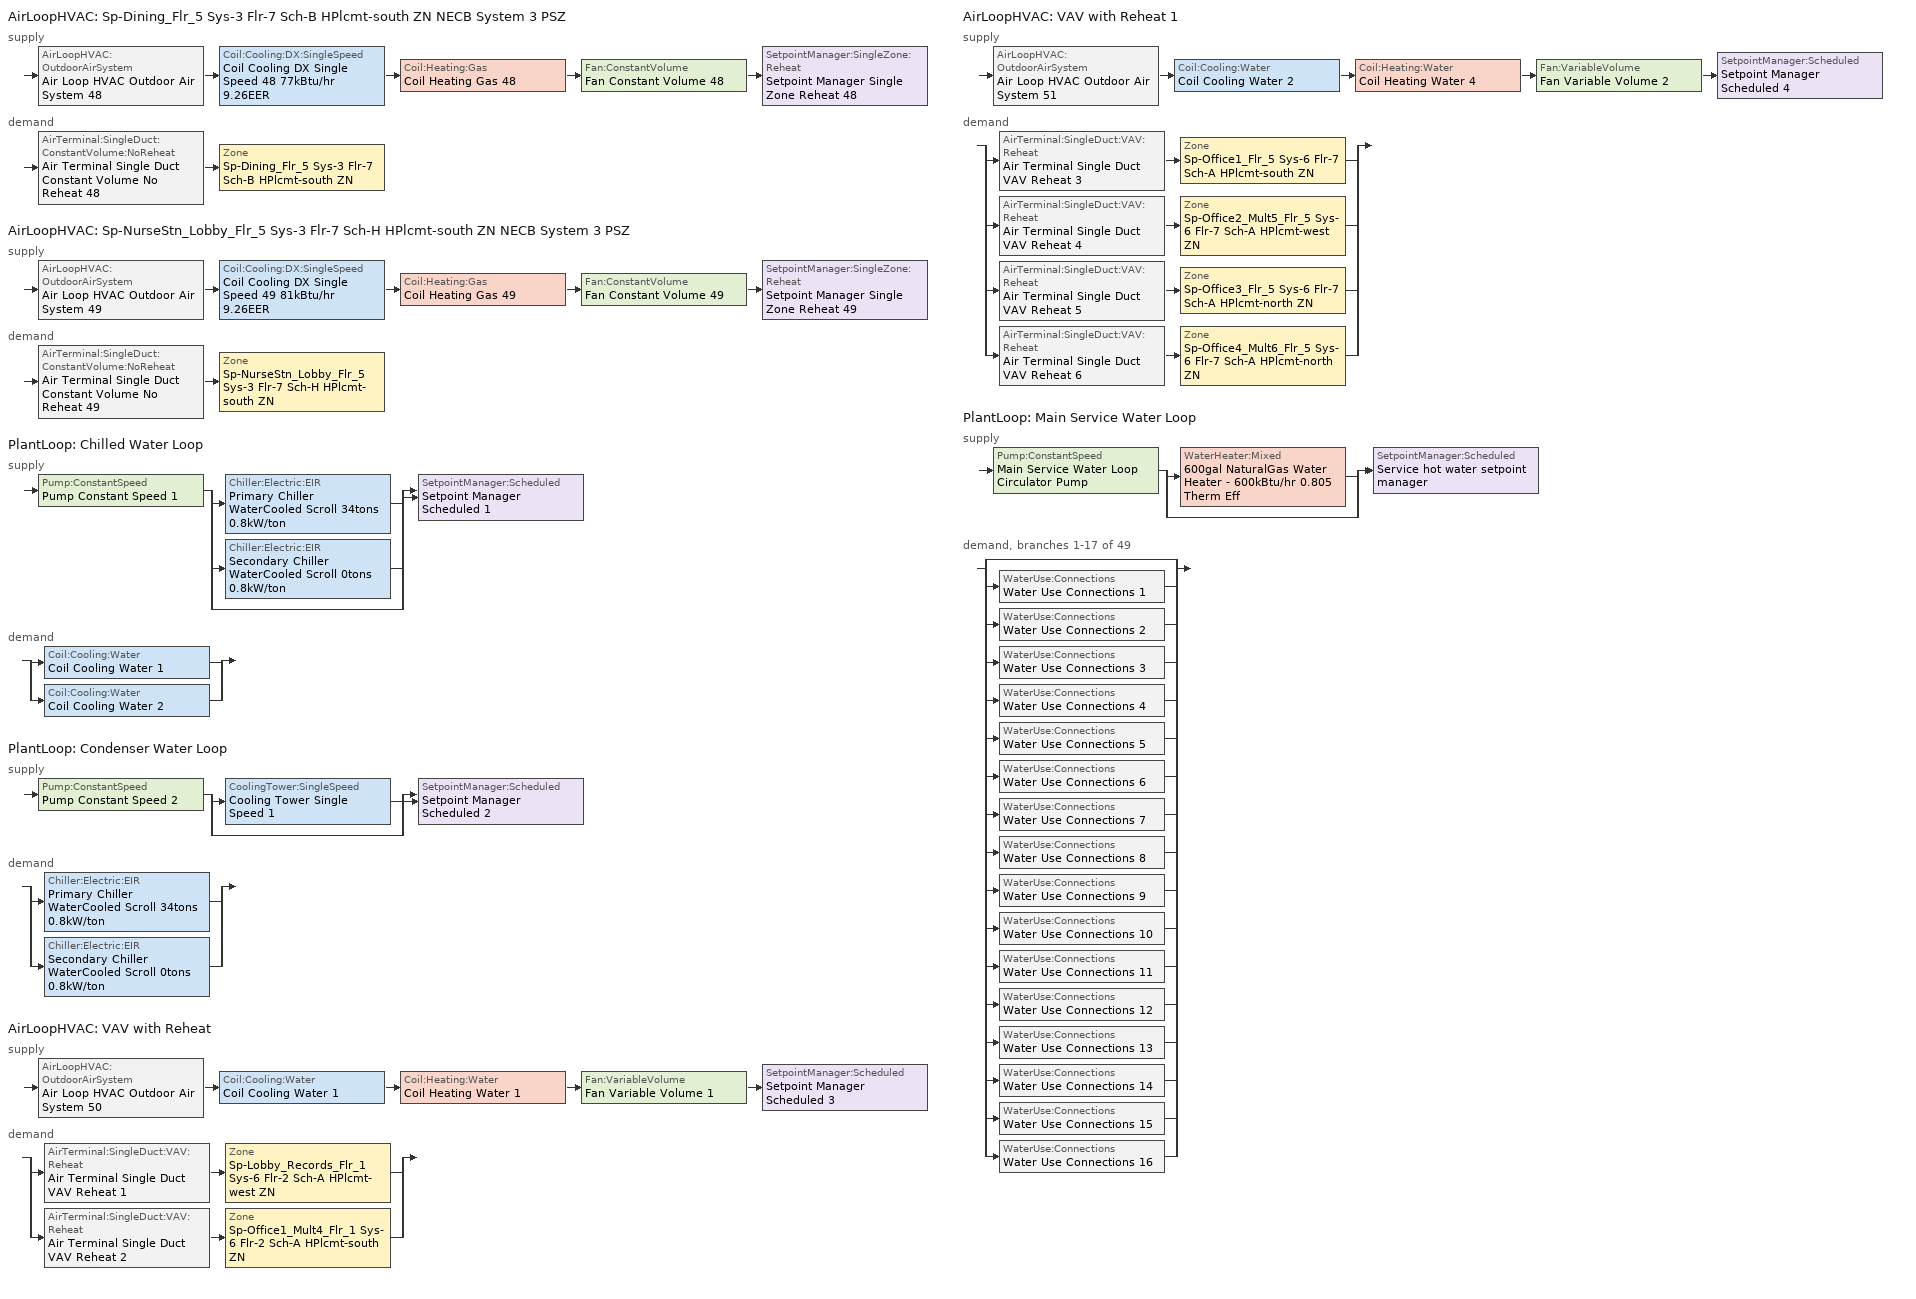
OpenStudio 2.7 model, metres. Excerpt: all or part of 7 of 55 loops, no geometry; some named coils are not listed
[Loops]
AirLoopHVAC 'Sp-Dining_Flr_5 Sys-3 Flr-7 Sch-B HPlcmt-south ZN NECB System 3 PSZ'
 supply: AirLoopHVAC:OutdoorAirSystem 'Air Loop HVAC Outdoor Air System 48' > Coil:Cooling:DX:SingleSpeed 'Coil Cooling DX Single Speed 48 77kBtu/hr 9.26EER' > Coil:Heating:Gas 'Coil Heating Gas 48' > Fan:ConstantVolume 'Fan Constant Volume 48' > SetpointManager:SingleZone:Reheat 'Setpoint Manager Single Zone Reheat 48'
 demand: AirTerminal:SingleDuct:ConstantVolume:NoReheat 'Air Terminal Single Duct Constant Volume No Reheat 48' > Zone 'Sp-Dining_Flr_5 Sys-3 Flr-7 Sch-B HPlcmt-south ZN'
AirLoopHVAC 'Sp-NurseStn_Lobby_Flr_5 Sys-3 Flr-7 Sch-H HPlcmt-south ZN NECB System 3 PSZ'
 supply: AirLoopHVAC:OutdoorAirSystem 'Air Loop HVAC Outdoor Air System 49' > Coil:Cooling:DX:SingleSpeed 'Coil Cooling DX Single Speed 49 81kBtu/hr 9.26EER' > Coil:Heating:Gas 'Coil Heating Gas 49' > Fan:ConstantVolume 'Fan Constant Volume 49' > SetpointManager:SingleZone:Reheat 'Setpoint Manager Single Zone Reheat 49'
 demand: AirTerminal:SingleDuct:ConstantVolume:NoReheat 'Air Terminal Single Duct Constant Volume No Reheat 49' > Zone 'Sp-NurseStn_Lobby_Flr_5 Sys-3 Flr-7 Sch-H HPlcmt-south ZN'
PlantLoop 'Chilled Water Loop'
 supply: Pump:ConstantSpeed 'Pump Constant Speed 1' > split
  | Chiller:Electric:EIR 'Primary Chiller WaterCooled Scroll 34tons 0.8kW/ton'
  | Chiller:Electric:EIR 'Secondary Chiller WaterCooled Scroll 0tons 0.8kW/ton'
  | bypass
  join > SetpointManager:Scheduled 'Setpoint Manager Scheduled 1'
 demand: split
  | Coil:Cooling:Water 'Coil Cooling Water 1'
  | Coil:Cooling:Water 'Coil Cooling Water 2'
PlantLoop 'Condenser Water Loop'
 supply: Pump:ConstantSpeed 'Pump Constant Speed 2' > split
  | CoolingTower:SingleSpeed 'Cooling Tower Single Speed 1'
  | bypass
  join > SetpointManager:Scheduled 'Setpoint Manager Scheduled 2'
 demand: split
  | Chiller:Electric:EIR 'Primary Chiller WaterCooled Scroll 34tons 0.8kW/ton'
  | Chiller:Electric:EIR 'Secondary Chiller WaterCooled Scroll 0tons 0.8kW/ton'
AirLoopHVAC 'VAV with Reheat'
 supply: AirLoopHVAC:OutdoorAirSystem 'Air Loop HVAC Outdoor Air System 50' > Coil:Cooling:Water 'Coil Cooling Water 1' > Coil:Heating:Water 'Coil Heating Water 1' > Fan:VariableVolume 'Fan Variable Volume 1' > SetpointManager:Scheduled 'Setpoint Manager Scheduled 3'
 demand: split
  | AirTerminal:SingleDuct:VAV:Reheat 'Air Terminal Single Duct VAV Reheat 1' > Zone 'Sp-Lobby_Records_Flr_1 Sys-6 Flr-2 Sch-A HPlcmt-west ZN'
  | AirTerminal:SingleDuct:VAV:Reheat 'Air Terminal Single Duct VAV Reheat 2' > Zone 'Sp-Office1_Mult4_Flr_1 Sys-6 Flr-2 Sch-A HPlcmt-south ZN'
AirLoopHVAC 'VAV with Reheat 1'
 supply: AirLoopHVAC:OutdoorAirSystem 'Air Loop HVAC Outdoor Air System 51' > Coil:Cooling:Water 'Coil Cooling Water 2' > Coil:Heating:Water 'Coil Heating Water 4' > Fan:VariableVolume 'Fan Variable Volume 2' > SetpointManager:Scheduled 'Setpoint Manager Scheduled 4'
 demand: split
  | AirTerminal:SingleDuct:VAV:Reheat 'Air Terminal Single Duct VAV Reheat 3' > Zone 'Sp-Office1_Flr_5 Sys-6 Flr-7 Sch-A HPlcmt-south ZN'
  | AirTerminal:SingleDuct:VAV:Reheat 'Air Terminal Single Duct VAV Reheat 4' > Zone 'Sp-Office2_Mult5_Flr_5 Sys-6 Flr-7 Sch-A HPlcmt-west ZN'
  | AirTerminal:SingleDuct:VAV:Reheat 'Air Terminal Single Duct VAV Reheat 5' > Zone 'Sp-Office3_Flr_5 Sys-6 Flr-7 Sch-A HPlcmt-north ZN'
  | AirTerminal:SingleDuct:VAV:Reheat 'Air Terminal Single Duct VAV Reheat 6' > Zone 'Sp-Office4_Mult6_Flr_5 Sys-6 Flr-7 Sch-A HPlcmt-north ZN'
PlantLoop 'Main Service Water Loop'
 supply: Pump:ConstantSpeed 'Main Service Water Loop Circulator Pump' > split
  | WaterHeater:Mixed '600gal NaturalGas Water Heater - 600kBtu/hr 0.805 Therm Eff'
  | bypass
  join > SetpointManager:Scheduled 'Service hot water setpoint manager'
 demand, branches 1-17 of 49: split
  | bypass
  | WaterUse:Connections 'Water Use Connections 1'
  | WaterUse:Connections 'Water Use Connections 2'
  | WaterUse:Connections 'Water Use Connections 3'
  | WaterUse:Connections 'Water Use Connections 4'
  | WaterUse:Connections 'Water Use Connections 5'
  | WaterUse:Connections 'Water Use Connections 6'
  | WaterUse:Connections 'Water Use Connections 7'
  | WaterUse:Connections 'Water Use Connections 8'
  | WaterUse:Connections 'Water Use Connections 9'
  | WaterUse:Connections 'Water Use Connections 10'
  | WaterUse:Connections 'Water Use Connections 11'
  | WaterUse:Connections 'Water Use Connections 12'
  | WaterUse:Connections 'Water Use Connections 13'
  | WaterUse:Connections 'Water Use Connections 14'
  | WaterUse:Connections 'Water Use Connections 15'
  | WaterUse:Connections 'Water Use Connections 16'
[Sizing:Zone] Zone Cooling Design Supply Air Temperature Input Method=SupplyAirTemperature; Zone Cooling Design Supply Air Temperature {C}=13; Zone Cooling Design Supply Air Temperature Difference {deltaC}=11.11; Zone Heating Design Supply Air Temperature Input Method=SupplyAirTemperature; Zone Heating Design Supply Air Temperature {C}=43; Zone Heating Design Supply Air Temperature Difference {deltaC}=11.11; Zone Cooling Design Supply Air Humidity Ratio {kg-H2O/kg-air}=0.0085; Zone Heating Design Supply Air Humidity Ratio {kg-H2O/kg-air}=0.008; Zone Heating Sizing Factor=1.3; Zone Cooling Sizing Factor=1.1; Cooling Design Air Flow Method=DesignDay; Heating Design Air Flow Method=DesignDay; Account for Dedicated Outdoor Air System=No; Dedicated Outdoor Air System Control Strategy=NeutralSupplyAir; Dedicated Outdoor Air Low Setpoint Temperature for Design {C}=autosize; Dedicated Outdoor Air High Setpoint Temperature for Design {C}=autosize
Sp-Dining_Flr_5 Sys-3 Flr-7 Sch-B HPlcmt-south ZN; Sp-NurseStn_Lobby_Flr_5 Sys-3 Flr-7 Sch-H HPlcmt-south ZN; Sp-Lobby_Records_Flr_1 Sys-6 Flr-2 Sch-A HPlcmt-west ZN; Sp-Office1_Mult4_Flr_1 Sys-6 Flr-2 Sch-A HPlcmt-south ZN; Sp-Office3_Flr_5 Sys-6 Flr-7 Sch-A HPlcmt-north ZN; Sp-Office4_Mult6_Flr_5 Sys-6 Flr-7 Sch-A HPlcmt-north ZN; Sp-Office2_Mult5_Flr_5 Sys-6 Flr-7 Sch-A HPlcmt-west ZN; Sp-Office1_Flr_5 Sys-6 Flr-7 Sch-A HPlcmt-south ZN
[Zone equipment]
Sp-Dining_Flr_5 Sys-3 Flr-7 Sch-B HPlcmt-south ZN: Air Terminal Single Duct Constant Volume No Reheat 48, Zone HVAC Baseboard Convective Water 48
Sp-NurseStn_Lobby_Flr_5 Sys-3 Flr-7 Sch-H HPlcmt-south ZN: Air Terminal Single Duct Constant Volume No Reheat 49, Zone HVAC Baseboard Convective Water 49
Sp-Lobby_Records_Flr_1 Sys-6 Flr-2 Sch-A HPlcmt-west ZN: Air Terminal Single Duct VAV Reheat 1, Zone HVAC Baseboard Convective Water 50
Sp-Office1_Mult4_Flr_1 Sys-6 Flr-2 Sch-A HPlcmt-south ZN: Air Terminal Single Duct VAV Reheat 2, Zone HVAC Baseboard Convective Water 51
Sp-Office3_Flr_5 Sys-6 Flr-7 Sch-A HPlcmt-north ZN: Air Terminal Single Duct VAV Reheat 5, Zone HVAC Baseboard Convective Water 54
Sp-Office4_Mult6_Flr_5 Sys-6 Flr-7 Sch-A HPlcmt-north ZN: Air Terminal Single Duct VAV Reheat 6, Zone HVAC Baseboard Convective Water 55
Sp-Office2_Mult5_Flr_5 Sys-6 Flr-7 Sch-A HPlcmt-west ZN: Air Terminal Single Duct VAV Reheat 4, Zone HVAC Baseboard Convective Water 53
Sp-Office1_Flr_5 Sys-6 Flr-7 Sch-A HPlcmt-south ZN: Air Terminal Single Duct VAV Reheat 3, Zone HVAC Baseboard Convective Water 52
[PlantLoop] Glycol Concentration=0; Plant Loop Volume {m3}=Autocalculate; Load Distribution Scheme=Optimal
Name | Maximum Loop Temperature {C} | Minimum Loop Temperature {C}
Chilled Water Loop; Condenser Water Loop
Main Service Water Loop | 60 | 10
[Sizing:Plant] Sizing Option=NonCoincident; Zone Timesteps in Averaging Window=1; Coincident Sizing Factor Mode=None
Name | Loop Type | Design Loop Exit Temperature {C} | Loop Design Temperature Difference {deltaC}
Chilled Water Loop | Cooling | 7 | 6
Condenser Water Loop | Condenser | 29 | 6
Main Service Water Loop | Heating | 60 | 5
[AirLoopHVAC] Design Supply Air Flow Rate {m3/s}=AutoSize
Name | Availability Schedule
Sp-Dining_Flr_5 Sys-3 Flr-7 Sch-B HPlcmt-south ZN NECB System 3 PSZ | Sp-Dining_Flr_5 Sys-3 Flr-7 Sch-B HPlcmt-south ZN NECB System 3 PSZ Occ Sch
Sp-NurseStn_Lobby_Flr_5 Sys-3 Flr-7 Sch-H HPlcmt-south ZN NECB System 3 PSZ | Sp-NurseStn_Lobby_Flr_5 Sys-3 Flr-7 Sch-H HPlcmt-south ZN NECB System 3 PSZ Occ Sch
VAV with Reheat | VAV with Reheat Occ Sch
VAV with Reheat 1 | VAV with Reheat 1 Occ Sch
[Sizing:System] Type of Load to Size On=Sensible; Design Outdoor Air Flow Rate {m3/s}=Autosize; Preheat Design Temperature {C}=7; Preheat Design Humidity Ratio {kg-H2O/kg-Air}=0.008; Precool Design Temperature {C}=13; Precool Design Humidity Ratio {kg-H2O/kg-Air}=0.008; Central Cooling Design Supply Air Temperature {C}=13; Sizing Option=NonCoincident; 100% Outdoor Air in Cooling=No; 100% Outdoor Air in Heating=No; Central Cooling Design Supply Air Humidity Ratio {kg-H2O/kg-Air}=0.0085; Central Heating Design Supply Air Humidity Ratio {kg-H2O/kg-Air}=0.008; Cooling Design Air Flow Method=DesignDay; Cooling Design Air Flow Rate {m3/s}=0; Heating Design Air Flow Method=DesignDay; Heating Design Air Flow Rate {m3/s}=0; System Outdoor Air Method=ZoneSum; Zone Maximum Outdoor Air Fraction=1; Cooling Supply Air Flow Rate Per Floor Area {m3/s-m2}=0.00996765; Cooling Fraction of Autosized Cooling Supply Air Flow Rate=1; Cooling Supply Air Flow Rate Per Unit Cooling Capacity {m3/s-W}=3.94755e-05; Heating Supply Air Flow Rate Per Floor Area {m3/s-m2}=0.00996765; Heating Fraction of Autosized Heating Supply Air Flow Rate=1; Heating Fraction of Autosized Cooling Supply Air Flow Rate=1; Heating Supply Air Flow Rate Per Unit Heating Capacity {m3/s-W}=3.15882e-05; Cooling Design Capacity Method=CoolingDesignCapacity; Cooling Design Capacity {W}=autosize; Cooling Design Capacity Per Floor Area {W/m2}=234.7; Fraction of Autosized Cooling Design Capacity=1; Heating Design Capacity Method=HeatingDesignCapacity; Heating Design Capacity {W}=autosize; Heating Design Capacity Per Floor Area {W/m2}=157; Fraction of Autosized Heating Design Capacity=1; Central Cooling Capacity Control Method=OnOff
Name | Central Heating Maximum System Air Flow Ratio | Central Heating Design Supply Air Temperature {C}
Sp-Dining_Flr_5 Sys-3 Flr-7 Sch-B HPlcmt-south ZN NECB System 3 PSZ; Sp-NurseStn_Lobby_Flr_5 Sys-3 Flr-7 Sch-H HPlcmt-south ZN NECB System 3 PSZ | 1 | 43
VAV with Reheat; VAV with Reheat 1 | 0.3 | 13.1
[Fan:ConstantVolume] Availability Schedule=Always On Discrete; Fan Total Efficiency=0.39975; Pressure Rise {Pa}=640; Maximum Flow Rate {m3/s}=AutoSize; Motor Efficiency=0.615
Fan Constant Volume 48; Fan Constant Volume 49
[Coil:Heating:Gas] Availability Schedule=Always On Discrete; Gas Burner Efficiency=0.8; Nominal Capacity {W}=AutoSize; Parasitic Electric Load {W}=0; Parasitic Gas Load {W}=0
Coil Heating Gas 48; Coil Heating Gas 49
[Coil:Cooling:DX:SingleSpeed] Availability Schedule=Always On Discrete; Rated Total Cooling Capacity {W}=autosize; Rated Sensible Heat Ratio=autosize; Rated COP {W/W}=3.21949; Rated Air Flow Rate {m3/s}=autosize; Rated Evaporator Fan Power Per Volume Flow Rate {W/(m3/s)}=773.3; Total Cooling Capacity Function of Temperature Curve=DXCOOL-NECB2011-REF-CAPFT; Total Cooling Capacity Function of Flow Fraction Curve=DXCOOL-NECB2011-REF-CAPFFLOW; Energy Input Ratio Function of Temperature Curve=DXCOOL-NECB2011-REF-COOLEIRFT; Energy Input Ratio Function of Flow Fraction Curve=DXCOOL-NECB2011-REF-COOLEIRFFLOW; Part Load Fraction Correlation Curve=DXCOOL-NECB2011-REF-COOLPLFFPLR; Condenser Type=AirCooled; Evaporative Condenser Effectiveness=0; Evaporative Condenser Air Flow Rate {m3/s}=Autosize; Evaporative Condenser Pump Rated Power Consumption {W}=Autosize; Crankcase Heater Capacity {W}=0; Maximum Outdoor Dry-Bulb Temperature for Crankcase Heater Operation {C}=0; Basin Heater Capacity {W/K}=0; Basin Heater Setpoint Temperature {C}=10
Coil Cooling DX Single Speed 48 77kBtu/hr 9.26EER; Coil Cooling DX Single Speed 49 81kBtu/hr 9.26EER
[Controller:OutdoorAir] Maximum Outdoor Air Flow Rate {m3/s}=Autosize; Economizer Control Type=DifferentialEnthalpy; Economizer Control Action Type=ModulateFlow; Lockout Type=NoLockout; Minimum Limit Type=FixedMinimum; High Humidity Control=No; Heat Recovery Bypass Control Type=BypassWhenWithinEconomizerLimits
Name | Minimum Outdoor Air Flow Rate {m3/s} | Minimum Outdoor Air Schedule | Controller Mechanical Ventilation
Controller Outdoor Air 48 | 0 | Sp-Dining_Flr_5 Sys-3 Flr-7 Sch-B HPlcmt-south ZN NECB System 3 PSZ Occ Sch | Controller Mechanical Ventilation 48
Controller Outdoor Air 49 | 0 | Sp-NurseStn_Lobby_Flr_5 Sys-3 Flr-7 Sch-H HPlcmt-south ZN NECB System 3 PSZ Occ Sch | Controller Mechanical Ventilation 49
Controller Outdoor Air 50 | autosize | VAV with Reheat Occ Sch | Controller Mechanical Ventilation 50
Controller Outdoor Air 51 | autosize | VAV with Reheat 1 Occ Sch | Controller Mechanical Ventilation 51
[Controller:MechanicalVentilation] Availability Schedule=Always On Discrete; System Outdoor Air Method=ZoneSum
Controller Mechanical Ventilation 48; Controller Mechanical Ventilation 49; Controller Mechanical Ventilation 50; Controller Mechanical Ventilation 51
[AirLoopHVAC:OutdoorAirSystem]
Name | Controller
Air Loop HVAC Outdoor Air System 48 | Controller Outdoor Air 48
Air Loop HVAC Outdoor Air System 49 | Controller Outdoor Air 49
Air Loop HVAC Outdoor Air System 50 | Controller Outdoor Air 50
Air Loop HVAC Outdoor Air System 51 | Controller Outdoor Air 51
[SetpointManager:SingleZone:Reheat] Minimum Supply Air Temperature {C}=13; Maximum Supply Air Temperature {C}=43
Name | Control Zone
Setpoint Manager Single Zone Reheat 48 | Sp-Dining_Flr_5 Sys-3 Flr-7 Sch-B HPlcmt-south ZN
Setpoint Manager Single Zone Reheat 49 | Sp-NurseStn_Lobby_Flr_5 Sys-3 Flr-7 Sch-H HPlcmt-south ZN
[AirTerminal:SingleDuct:ConstantVolume:NoReheat] Availability Schedule=Always On Discrete; Maximum Air Flow Rate {m3/s}=AutoSize
Air Terminal Single Duct Constant Volume No Reheat 48; Air Terminal Single Duct Constant Volume No Reheat 49
[Pump:ConstantSpeed] Rated Flow Rate {m3/s}=autosize; Rated Power Consumption {W}=autosize; Fraction of Motor Inefficiencies to Fluid Stream=0; Pump Control Type=Intermittent; Design Power Sizing Method=PowerPerFlowPerPressure; Design Electric Power per Unit Flow Rate {W/(m3/s)}=348701.1
Name | Rated Pump Head {Pa} | Motor Efficiency | Design Shaft Power per Unit Flow Rate per Unit Head {W-s/m3-Pa}
Pump Constant Speed 1 | 179352 | 0.865 | 1.69342
Pump Constant Speed 2 | 179352 | 0.895 | 1.50185
Main Service Water Loop Circulator Pump | 29891 | 0.7 | 1.28205
[Chiller:Electric:EIR] Reference COP {W/W}=4.5032; Cooling Capacity Function of Temperature Curve=WaterCooled_Scroll_CAPFT_NECB2011; Electric Input to Cooling Output Ratio Function of Temperature Curve=WaterCooled_Scroll_EIRFT_NECB2011; Electric Input to Cooling Output Ratio Function of Part Load Ratio Curve=WaterCooled_Scroll_EIRFPLR_NECB2011; Minimum Part Load Ratio=0.25; Minimum Unloading Ratio=0.25; Condenser Type=WaterCooled; Chiller Flow Mode=LeavingSetpointModulated; Design Heat Recovery Water Flow Rate {m3/s}=0; Sizing Factor=1; Basin Heater Capacity {W/K}=0; Basin Heater Setpoint Temperature {C}=10
Name | Reference Capacity {W}
Primary Chiller WaterCooled Scroll 34tons 0.8kW/ton | 119751
Secondary Chiller WaterCooled Scroll 0tons 0.8kW/ton | 0.001
[SetpointManager:Scheduled] Control Variable=Temperature
Name | Schedule
Setpoint Manager Scheduled 1 | CHW Temp
Setpoint Manager Scheduled 2 | CW Temp
Setpoint Manager Scheduled 3 | Supply Air Temp
Setpoint Manager Scheduled 4 | Supply Air Temp 1
Service hot water setpoint manager | Service Water Loop Temp - 140F
[CoolingTower:SingleSpeed]
Cooling Tower Single Speed 1: Design Water Flow Rate {m3/s}=autosize; Design Air Flow Rate {m3/s}=autosize; Fan Power at Design Air Flow Rate {W}=1902.46; U-Factor Times Area Value at Design Air Flow Rate {W/K}=autosize; Air Flow Rate in Free Convection Regime {m3/s}=autosize; U-Factor Times Area Value at Free Convection Air Flow Rate {W/K}=autosize; Performance Input Method=UFactorTimesAreaAndDesignWaterFlowRate; Free Convection Capacity {W}=0; Basin Heater Capacity {W/K}=0; Evaporation Loss Mode=LossFactor; Evaporation Loss Factor {percent/K}=0.2; Drift Loss Percent {percent}=0.008; Blowdown Calculation Mode=ConcentrationRatio; Blowdown Concentration Ratio=3; Capacity Control=FanCycling; Number of Cells=1; Cell Control=MinimalCell; Cell Minimum  Water Flow Rate Fraction=0.33; Cell Maximum Water Flow Rate Fraction=2.5; Sizing Factor=1; Free Convection Air Flow Rate Sizing Factor=0.1; Free Convection U-Factor Times Area Value Sizing Factor=0.1; Heat Rejection Capacity and Nominal Capacity Sizing Ratio=1.25; Free Convection Nominal Capacity Sizing Factor=0.1; Design Inlet Air Dry-Bulb Temperature {C}=35; Design Inlet Air Wet-Bulb Temperature {C}=24; Design Approach Temperature {deltaC}=5; Design Range Temperature {deltaC}=6
[Fan:VariableVolume] Availability Schedule=Always On Discrete; Fan Total Efficiency=0.549965; Pressure Rise {Pa}=1458.33; Maximum Flow Rate {m3/s}=Autosize; Fan Power Minimum Flow Rate Input Method=Fraction; Fan Power Minimum Air Flow Rate {m3/s}=0; Motor Efficiency=0.8461; Motor In Airstream Fraction=1; Fan Power Coefficient 5=0
Name | Fan Power Minimum Flow Fraction | Fan Power Coefficient 1 | Fan Power Coefficient 2 | Fan Power Coefficient 3 | Fan Power Coefficient 4
Fan Variable Volume 1 | 0.5 | -4.1457 | 16.803 | -19.471 | 7.8488
Fan Variable Volume 2 | 0.68 | -2.4176 | 9.5874 | -11.559 | 5.4009
[Coil:Cooling:Water] Availability Schedule=Always On Discrete
Coil Cooling Water 1; Coil Cooling Water 2
[Controller:WaterCoil] Action=Reverse; Minimum Actuated Flow {m3/s}=0
Name | Water Coil
Controller Water Coil 2 | Coil Cooling Water 1
Controller Water Coil 6 | Coil Cooling Water 2
[AirTerminal:SingleDuct:VAV:Reheat] Availability Schedule=Always On Discrete; Maximum Air Flow Rate {m3/s}=AutoSize; Zone Minimum Air Flow Input Method=Constant; Constant Minimum Air Flow Fraction=0.3; Maximum Hot Water or Steam Flow Rate {m3/s}=AutoSize; Minimum Hot Water or Steam Flow Rate {m3/s}=0; Convergence Tolerance=0.001; Damper Heating Action=Normal; Maximum Flow per Zone Floor Area During Reheat {m3/s-m2}=AutoSize; Maximum Flow Fraction During Reheat=0.5; Maximum Reheat Air Temperature {C}=43; Control For Outdoor Air=No
Name | Fixed Minimum Air Flow Rate {m3/s} | Reheat Coil
Air Terminal Single Duct VAV Reheat 1 | 2.94962 | Coil Heating Water 2
Air Terminal Single Duct VAV Reheat 2 | 0.0278709 | Coil Heating Water 3
Air Terminal Single Duct VAV Reheat 3 | 0.0278892 | Coil Heating Water 5
Air Terminal Single Duct VAV Reheat 4 | 0.0571317 | Coil Heating Water 6
Air Terminal Single Duct VAV Reheat 5 | 0.0557418 | Coil Heating Water 7
Air Terminal Single Duct VAV Reheat 6 | 0.0278709 | Coil Heating Water 8
[WaterHeater:Mixed]
600gal NaturalGas Water Heater - 600kBtu/hr 0.805 Therm Eff: Tank Volume {m3}=2.27125; Setpoint Temperature Schedule=Service Water Loop Temp - 140F; Deadband Temperature Difference {deltaC}=2; Maximum Temperature Limit {C}=60; Heater Control Type=Cycle; Heater Maximum Capacity {W}=175843; Heater Fuel Type=NaturalGas; Heater Thermal Efficiency=0.804593; Part Load Factor Curve=SWH-EFFFPLR-NECB2011; Off Cycle Parasitic Fuel Consumption Rate {W}=19.9992; Off Cycle Parasitic Fuel Type=NaturalGas; Off Cycle Parasitic Heat Fraction to Tank=0.8; On Cycle Parasitic Fuel Consumption Rate {W}=19.9992; On Cycle Parasitic Fuel Type=NaturalGas; On Cycle Parasitic Heat Fraction to Tank=0; Ambient Temperature Indicator=Schedule; Ambient Temperature Schedule=Water Heater Ambient Temp Schedule - 70f; Off Cycle Loss Coefficient to Ambient Temperature {W/K}=20.7661; On Cycle Loss Coefficient to Ambient Temperature {W/K}=20.7661; Use Side Effectiveness=1; Source Side Effectiveness=1; Use Side Design Flow Rate {m3/s}=autosize; Source Side Design Flow Rate {m3/s}=autosize; Indirect Water Heating Recovery Time {hr}=1.5; Source Side Flow Control Mode=IndirectHeatPrimarySetpoint
[WaterUse:Connections]
Name | Water Use Equipment Name 1
Water Use Connections 1 | Dining_Flr_5 Service Water Use 0.05gpm
Water Use Connections 2 | Kitchen_Flr_5 Service Water Use 0.08gpm
Water Use Connections 3 | Radiology_Flr_4 Service Water Use 0.18gpm
Water Use Connections 4 | ER_NurseStn_Lobby_Flr_1 Service Water Use 0.23gpm
Water Use Connections 5 | ICU_NurseStn_Lobby_Flr_2 Service Water Use 0.13gpm
Water Use Connections 6 | NurseStn_Lobby_Flr_3 Service Water Use 0.04gpm
Water Use Connections 7 | NurseStn_Lobby_Flr_4 Service Water Use 0.17gpm
Water Use Connections 8 | NurseStn_Lobby_Flr_5 Service Water Use 0.12gpm
Water Use Connections 9 | OR_NurseStn_Lobby_Flr_2 Service Water Use 0.01gpm
Water Use Connections 10 | ER_Exam1_Mult4_Flr_1 Service Water Use 0.04gpm
Water Use Connections 11 | ER_Exam3_Mult4_Flr_1 Service Water Use 0.04gpm
Water Use Connections 12 | ER_Trauma1_Flr_1 Service Water Use 0.04gpm
Water Use Connections 13 | ER_Trauma2_Flr_1 Service Water Use 0.04gpm
Water Use Connections 14 | ER_Triage_Mult4_Flr_1 Service Water Use 0.04gpm
Water Use Connections 15 | OR1_Flr_2 Service Water Use 0.05gpm
Water Use Connections 16 | OR2_Mult5_Flr_2 Service Water Use 0.02gpm
[WaterUse:Equipment:Definition] Sensible Fraction Schedule=Fraction Sensible - 0.2; Latent Fraction Schedule=Fraction Latent - 0.05
Name | Peak Flow Rate {m3/s} | Target Temperature Schedule
Dining_Flr_5 Service Water Use Def 0.05gpm | 3.0308e-06 | Mixed Water At Faucet Temp - 140F
Kitchen_Flr_5 Service Water Use Def 0.08gpm | 5.03298e-06 | Mixed Water At Faucet Temp - 140F 1
Radiology_Flr_4 Service Water Use Def 0.18gpm | 1.16573e-05 | Mixed Water At Faucet Temp - 140F 2
ER_NurseStn_Lobby_Flr_1 Service Water Use Def 0.23gpm | 1.47659e-05 | Mixed Water At Faucet Temp - 140F 3
ICU_NurseStn_Lobby_Flr_2 Service Water Use Def 0.13gpm | 7.99196e-06 | Mixed Water At Faucet Temp - 140F 4
NurseStn_Lobby_Flr_3 Service Water Use Def 0.04gpm | 2.33146e-06 | Mixed Water At Faucet Temp - 140F 5
NurseStn_Lobby_Flr_4 Service Water Use Def 0.17gpm | 1.08246e-05 | Mixed Water At Faucet Temp - 140F 6
NurseStn_Lobby_Flr_5 Service Water Use Def 0.12gpm | 7.82703e-06 | Mixed Water At Faucet Temp - 140F 7
OR_NurseStn_Lobby_Flr_2 Service Water Use Def 0.01gpm | 3.33065e-07 | Mixed Water At Faucet Temp - 140F 8
ER_Exam1_Mult4_Flr_1 Service Water Use Def 0.04gpm | 2.22043e-06 | Mixed Water At Faucet Temp - 140F 9
ER_Exam3_Mult4_Flr_1 Service Water Use Def 0.04gpm | 2.22043e-06 | Mixed Water At Faucet Temp - 140F 10
ER_Trauma1_Flr_1 Service Water Use Def 0.04gpm | 2.22043e-06 | Mixed Water At Faucet Temp - 140F 11
ER_Trauma2_Flr_1 Service Water Use Def 0.04gpm | 2.22043e-06 | Mixed Water At Faucet Temp - 140F 12
ER_Triage_Mult4_Flr_1 Service Water Use Def 0.04gpm | 2.22043e-06 | Mixed Water At Faucet Temp - 140F 13
OR1_Flr_2 Service Water Use Def 0.05gpm | 3.33065e-06 | Mixed Water At Faucet Temp - 140F 14
OR2_Mult5_Flr_2 Service Water Use Def 0.02gpm | 1.48029e-06 | Mixed Water At Faucet Temp - 140F 15
[WaterUse:Equipment]
Name | Water Use Equipment Definition | Space | Flow Rate Fraction Schedule
Dining_Flr_5 Service Water Use 0.05gpm | Dining_Flr_5 Service Water Use Def 0.05gpm | Dining_Flr_5 | NECB-B-Service Water Heating
Kitchen_Flr_5 Service Water Use 0.08gpm | Kitchen_Flr_5 Service Water Use Def 0.08gpm | Kitchen_Flr_5 | NECB-B-Service Water Heating
Radiology_Flr_4 Service Water Use 0.18gpm | Radiology_Flr_4 Service Water Use Def 0.18gpm | Radiology_Flr_4 | NECB-H-Service Water Heating
ER_NurseStn_Lobby_Flr_1 Service Water Use 0.23gpm | ER_NurseStn_Lobby_Flr_1 Service Water Use Def 0.23gpm | ER_NurseStn_Lobby_Flr_1 | NECB-H-Service Water Heating
ICU_NurseStn_Lobby_Flr_2 Service Water Use 0.13gpm | ICU_NurseStn_Lobby_Flr_2 Service Water Use Def 0.13gpm | ICU_NurseStn_Lobby_Flr_2 | NECB-H-Service Water Heating
NurseStn_Lobby_Flr_3 Service Water Use 0.04gpm | NurseStn_Lobby_Flr_3 Service Water Use Def 0.04gpm | NurseStn_Lobby_Flr_3 | NECB-H-Service Water Heating
NurseStn_Lobby_Flr_4 Service Water Use 0.17gpm | NurseStn_Lobby_Flr_4 Service Water Use Def 0.17gpm | NurseStn_Lobby_Flr_4 | NECB-H-Service Water Heating
NurseStn_Lobby_Flr_5 Service Water Use 0.12gpm | NurseStn_Lobby_Flr_5 Service Water Use Def 0.12gpm | NurseStn_Lobby_Flr_5 | NECB-H-Service Water Heating
OR_NurseStn_Lobby_Flr_2 Service Water Use 0.01gpm | OR_NurseStn_Lobby_Flr_2 Service Water Use Def 0.01gpm | OR_NurseStn_Lobby_Flr_2 | NECB-H-Service Water Heating
ER_Exam1_Mult4_Flr_1 Service Water Use 0.04gpm | ER_Exam1_Mult4_Flr_1 Service Water Use Def 0.04gpm | ER_Exam1_Mult4_Flr_1 | NECB-H-Service Water Heating
ER_Exam3_Mult4_Flr_1 Service Water Use 0.04gpm | ER_Exam3_Mult4_Flr_1 Service Water Use Def 0.04gpm | ER_Exam3_Mult4_Flr_1 | NECB-H-Service Water Heating
ER_Trauma1_Flr_1 Service Water Use 0.04gpm | ER_Trauma1_Flr_1 Service Water Use Def 0.04gpm | ER_Trauma1_Flr_1 | NECB-H-Service Water Heating
ER_Trauma2_Flr_1 Service Water Use 0.04gpm | ER_Trauma2_Flr_1 Service Water Use Def 0.04gpm | ER_Trauma2_Flr_1 | NECB-H-Service Water Heating
ER_Triage_Mult4_Flr_1 Service Water Use 0.04gpm | ER_Triage_Mult4_Flr_1 Service Water Use Def 0.04gpm | ER_Triage_Mult4_Flr_1 | NECB-H-Service Water Heating
OR1_Flr_2 Service Water Use 0.05gpm | OR1_Flr_2 Service Water Use Def 0.05gpm | OR1_Flr_2 | NECB-H-Service Water Heating
OR2_Mult5_Flr_2 Service Water Use 0.02gpm | OR2_Mult5_Flr_2 Service Water Use Def 0.02gpm | OR2_Mult5_Flr_2 | NECB-H-Service Water Heating
[Schedule:Ruleset]
CHW Temp: Default Day Schedule=Schedule Day 3
CW Temp: Default Day Schedule=Schedule Day 4
Supply Air Temp: Default Day Schedule=Supply Air Temp Default
Supply Air Temp 1: Default Day Schedule=Supply Air Temp Default 1
Service Water Loop Temp - 140F: Default Day Schedule=Service Water Loop Temp - 140F Default
Water Heater Ambient Temp Schedule - 70f: Default Day Schedule=Water Heater Ambient Temp Schedule - 70f Default
Fraction Sensible - 0.2: Default Day Schedule=Fraction Sensible - 0.2 Default
Fraction Latent - 0.05: Default Day Schedule=Fraction Latent - 0.05 Default
Mixed Water At Faucet Temp - 140F: Default Day Schedule=Mixed Water At Faucet Temp - 140F Default
NECB-B-Service Water Heating: Default Day Schedule=NECB-B-Service Water Heating Default
Mixed Water At Faucet Temp - 140F 1: Default Day Schedule=Mixed Water At Faucet Temp - 140F Default 1
Mixed Water At Faucet Temp - 140F 2: Default Day Schedule=Mixed Water At Faucet Temp - 140F Default 2
NECB-H-Service Water Heating: Default Day Schedule=NECB-H-Service Water Heating Default
Mixed Water At Faucet Temp - 140F 3: Default Day Schedule=Mixed Water At Faucet Temp - 140F Default 3
Mixed Water At Faucet Temp - 140F 4: Default Day Schedule=Mixed Water At Faucet Temp - 140F Default 4
Mixed Water At Faucet Temp - 140F 5: Default Day Schedule=Mixed Water At Faucet Temp - 140F Default 5
Mixed Water At Faucet Temp - 140F 6: Default Day Schedule=Mixed Water At Faucet Temp - 140F Default 6
Mixed Water At Faucet Temp - 140F 7: Default Day Schedule=Mixed Water At Faucet Temp - 140F Default 7
Mixed Water At Faucet Temp - 140F 8: Default Day Schedule=Mixed Water At Faucet Temp - 140F Default 8
Mixed Water At Faucet Temp - 140F 9: Default Day Schedule=Mixed Water At Faucet Temp - 140F Default 9
Mixed Water At Faucet Temp - 140F 10: Default Day Schedule=Mixed Water At Faucet Temp - 140F Default 10
Mixed Water At Faucet Temp - 140F 11: Default Day Schedule=Mixed Water At Faucet Temp - 140F Default 11
Mixed Water At Faucet Temp - 140F 12: Default Day Schedule=Mixed Water At Faucet Temp - 140F Default 12
Mixed Water At Faucet Temp - 140F 13: Default Day Schedule=Mixed Water At Faucet Temp - 140F Default 13
Mixed Water At Faucet Temp - 140F 14: Default Day Schedule=Mixed Water At Faucet Temp - 140F Default 14
Mixed Water At Faucet Temp - 140F 15: Default Day Schedule=Mixed Water At Faucet Temp - 140F Default 15
Sp-Dining_Flr_5 Sys-3 Flr-7 Sch-B HPlcmt-south ZN NECB System 3 PSZ Occ Sch: Default Day Schedule=Sp-Dining_Flr_5 Sys-3 Flr-7 Sch-B HPlcmt-south ZN NECB System 3 PSZ Occ Sch Default; Summer Design Day Schedule=Sp-Dining_Flr_5 Sys-3 Flr-7 Sch-B HPlcmt-south ZN NECB System 3 PSZ Occ Sch Summer Design Day; Winter Design Day Schedule=Sp-Dining_Flr_5 Sys-3 Flr-7 Sch-B HPlcmt-south ZN NECB System 3 PSZ Occ Sch Winter Design Day
Sp-NurseStn_Lobby_Flr_5 Sys-3 Flr-7 Sch-H HPlcmt-south ZN NECB System 3 PSZ Occ Sch: Default Day Schedule=Sp-NurseStn_Lobby_Flr_5 Sys-3 Flr-7 Sch-H HPlcmt-south ZN NECB System 3 PSZ Occ Sch Default; Summer Design Day Schedule=Sp-NurseStn_Lobby_Flr_5 Sys-3 Flr-7 Sch-H HPlcmt-south ZN NECB System 3 PSZ Occ Sch Summer Design Day; Winter Design Day Schedule=Sp-NurseStn_Lobby_Flr_5 Sys-3 Flr-7 Sch-H HPlcmt-south ZN NECB System 3 PSZ Occ Sch Winter Design Day
VAV with Reheat Occ Sch: Default Day Schedule=VAV with Reheat Occ Sch Default; Summer Design Day Schedule=VAV with Reheat Occ Sch Summer Design Day; Winter Design Day Schedule=VAV with Reheat Occ Sch Winter Design Day
VAV with Reheat 1 Occ Sch: Default Day Schedule=VAV with Reheat 1 Occ Sch Default; Summer Design Day Schedule=VAV with Reheat 1 Occ Sch Summer Design Day; Winter Design Day Schedule=VAV with Reheat 1 Occ Sch Winter Design Day
[Schedule:Day]
Schedule Day 3; wkdCHW Temp 1; satCHW Temp 1; sunCHW Temp 1: 1, 0, 7, 2, 0, 7, 3, 0, 7, 4, 0, 7, 5, 0, 7, 6, 0, 7, 7, 0, 7, 8, 0, 7, 9, 0, 7, 10, 0, 7, 11, 0, 7, 12, 0, 7, 13, 0, 7, 14, 0, 7, 15, 0, 7, 16, 0, 7, 17, 0, 7, 18, 0, 7, 19, 0, 7, 20, 0, 7, 21, 0, 7, 22, 0, 7, 23, 0, 7, 24, 0, 7
Schedule Day 4; wkdCW Temp 1; satCW Temp 1; sunCW Temp 1: 1, 0, 29, 2, 0, 29, 3, 0, 29, 4, 0, 29, 5, 0, 29, 6, 0, 29, 7, 0, 29, 8, 0, 29, 9, 0, 29, 10, 0, 29, 11, 0, 29, 12, 0, 29, 13, 0, 29, 14, 0, 29, 15, 0, 29, 16, 0, 29, 17, 0, 29, 18, 0, 29, 19, 0, 29, 20, 0, 29, 21, 0, 29, 22, 0, 29, 23, 0, 29, 24, 0, 29
Supply Air Temp Default; Supply Air Temp Default 1: 24, 0, 13
Service Water Loop Temp - 140F Default; Mixed Water At Faucet Temp - 140F Default; Mixed Water At Faucet Temp - 140F Default 1; Mixed Water At Faucet Temp - 140F Default 2; Mixed Water At Faucet Temp - 140F Default 3; Mixed Water At Faucet Temp - 140F Default 4; Mixed Water At Faucet Temp - 140F Default 5; Mixed Water At Faucet Temp - 140F Default 6; Mixed Water At Faucet Temp - 140F Default 7; Mixed Water At Faucet Temp - 140F Default 8; Mixed Water At Faucet Temp - 140F Default 9; Mixed Water At Faucet Temp - 140F Default 10; Mixed Water At Faucet Temp - 140F Default 11; Mixed Water At Faucet Temp - 140F Default 12; Mixed Water At Faucet Temp - 140F Default 13; Mixed Water At Faucet Temp - 140F Default 14; Mixed Water At Faucet Temp - 140F Default 15: 24, 0, 60
Water Heater Ambient Temp Schedule - 70f Default: 24, 0, 21.1111
Fraction Sensible - 0.2 Default: 24, 0, 0.2
Fraction Latent - 0.05 Default: 24, 0, 0.05
NECB-B-Service Water Heating Default; NECB-B-Service Water Heating Default|Wkdy Day: 1, 0, 0.6, 2, 0, 0.5, 9, 0, 0.05, 11, 0, 0.7, 12, 0, 0.4, 13, 0, 0.5, 15, 0, 0.6, 16, 0, 0.4, 18, 0, 0.3, 19, 0, 0.4, 20, 0, 0.5, 22, 0, 0.8, 24, 0, 0.9
NECB-B-Service Water Heating Sat Day: 1, 0, 0.7, 2, 0, 0.6, 9, 0, 0.05, 11, 0, 0.7, 12, 0, 0.4, 13, 0, 0.5, 15, 0, 0.6, 16, 0, 0.4, 18, 0, 0.3, 19, 0, 0.4, 20, 0, 0.5, 22, 0, 0.8, 24, 0, 0.9
NECB-B-Service Water Heating Sun|Hol Day: 1, 0, 0.5, 2, 0, 0.6, 9, 0, 0.05, 11, 0, 0.7, 12, 0, 0.4, 13, 0, 0.5, 15, 0, 0.6, 16, 0, 0.4, 18, 0, 0.3, 19, 0, 0.4, 20, 0, 0.5, 22, 0, 0.8, 24, 0, 0.5
NECB-H-Service Water Heating Default; NECB-H-Service Water Heating Default|Wkdy Day; NECB-H-Service Water Heating Sat Day; NECB-H-Service Water Heating Sun|Hol Day: 24, 0, 0.9
Sp-Dining_Flr_5 Sys-3 Flr-7 Sch-B HPlcmt-south ZN NECB System 3 PSZ Occ Sch Default; Sp-Dining_Flr_5 Sys-3 Flr-7 Sch-B HPlcmt-south ZN NECB System 3 PSZ Occ Sch Winter Design Day; Sp-Dining_Flr_5 Sys-3 Flr-7 Sch-B HPlcmt-south ZN NECB System 3 PSZ Occ Sch Summer Design Day; Sp-NurseStn_Lobby_Flr_5 Sys-3 Flr-7 Sch-H HPlcmt-south ZN NECB System 3 PSZ Occ Sch Default; Sp-NurseStn_Lobby_Flr_5 Sys-3 Flr-7 Sch-H HPlcmt-south ZN NECB System 3 PSZ Occ Sch Winter Design Day; Sp-NurseStn_Lobby_Flr_5 Sys-3 Flr-7 Sch-H HPlcmt-south ZN NECB System 3 PSZ Occ Sch Summer Design Day; Sp-NurseStn_Lobby_Flr_5 Sys-3 Flr-7 Sch-H HPlcmt-south ZN NECB System 3 PSZ Occ Sch Monday; Sp-NurseStn_Lobby_Flr_5 Sys-3 Flr-7 Sch-H HPlcmt-south ZN NECB System 3 PSZ Occ Sch Tuesday; Sp-NurseStn_Lobby_Flr_5 Sys-3 Flr-7 Sch-H HPlcmt-south ZN NECB System 3 PSZ Occ Sch Wednesday; Sp-NurseStn_Lobby_Flr_5 Sys-3 Flr-7 Sch-H HPlcmt-south ZN NECB System 3 PSZ Occ Sch Thursday; Sp-NurseStn_Lobby_Flr_5 Sys-3 Flr-7 Sch-H HPlcmt-south ZN NECB System 3 PSZ Occ Sch Friday; Sp-NurseStn_Lobby_Flr_5 Sys-3 Flr-7 Sch-H HPlcmt-south ZN NECB System 3 PSZ Occ Sch Saturday; Sp-NurseStn_Lobby_Flr_5 Sys-3 Flr-7 Sch-H HPlcmt-south ZN NECB System 3 PSZ Occ Sch Sunday; VAV with Reheat Occ Sch Default; VAV with Reheat Occ Sch Winter Design Day; VAV with Reheat Occ Sch Summer Design Day; VAV with Reheat 1 Occ Sch Default; VAV with Reheat 1 Occ Sch Winter Design Day; VAV with Reheat 1 Occ Sch Summer Design Day: 24, 0, 1
Sp-Dining_Flr_5 Sys-3 Flr-7 Sch-B HPlcmt-south ZN NECB System 3 PSZ Occ Sch Monday; Sp-Dining_Flr_5 Sys-3 Flr-7 Sch-B HPlcmt-south ZN NECB System 3 PSZ Occ Sch Tuesday; Sp-Dining_Flr_5 Sys-3 Flr-7 Sch-B HPlcmt-south ZN NECB System 3 PSZ Occ Sch Wednesday; Sp-Dining_Flr_5 Sys-3 Flr-7 Sch-B HPlcmt-south ZN NECB System 3 PSZ Occ Sch Thursday; Sp-Dining_Flr_5 Sys-3 Flr-7 Sch-B HPlcmt-south ZN NECB System 3 PSZ Occ Sch Friday: 1, 0, 1, 10, 0, 0, 24, 0, 1
Sp-Dining_Flr_5 Sys-3 Flr-7 Sch-B HPlcmt-south ZN NECB System 3 PSZ Occ Sch Saturday: 2, 0, 1, 10, 0, 0, 24, 0, 1
Sp-Dining_Flr_5 Sys-3 Flr-7 Sch-B HPlcmt-south ZN NECB System 3 PSZ Occ Sch Sunday: 1, 0, 0, 2, 0, 1, 11, 0, 0, 23, 0, 1, 24, 0, 0
VAV with Reheat Occ Sch Monday; VAV with Reheat Occ Sch Tuesday; VAV with Reheat Occ Sch Wednesday; VAV with Reheat Occ Sch Thursday; VAV with Reheat Occ Sch Friday; VAV with Reheat 1 Occ Sch Monday; VAV with Reheat 1 Occ Sch Tuesday; VAV with Reheat 1 Occ Sch Wednesday; VAV with Reheat 1 Occ Sch Thursday; VAV with Reheat 1 Occ Sch Friday: 8, 0, 0, 19, 0, 1, 24, 0, 0
VAV with Reheat Occ Sch Saturday; VAV with Reheat Occ Sch Sunday; VAV with Reheat 1 Occ Sch Saturday; VAV with Reheat 1 Occ Sch Sunday: 24, 0, 0
[Schedule:Rule] Date Specification Type=DateRange; Start Month=1; Start Day=1; End Month=12
Name | Schedule Ruleset | Rule Order | Day Schedule | Apply Sunday | Apply Monday | Apply Tuesday | Apply Wednesday | Apply Thursday | Apply Friday | Apply Saturday | End Day
wkdCHW Temp rule | CHW Temp | 2 | wkdCHW Temp 1 | No | Yes | Yes | Yes | Yes | Yes | No | 31
satCHW Temprule | CHW Temp | 1 | satCHW Temp 1 | No | No | No | No | No | No | Yes | 31
sunCHW Temprule | CHW Temp | 0 | sunCHW Temp 1 | Yes | No | No | No | No | No | No | 31
wkdCW Temp rule | CW Temp | 2 | wkdCW Temp 1 | No | Yes | Yes | Yes | Yes | Yes | No | 31
satCW Temprule | CW Temp | 1 | satCW Temp 1 | No | No | No | No | No | No | Yes | 31
sunCW Temprule | CW Temp | 0 | sunCW Temp 1 | Yes | No | No | No | No | No | No | 31
Schedule Rule 62 | NECB-B-Service Water Heating | 2 | NECB-B-Service Water Heating Default|Wkdy Day |  | Yes | Yes | Yes | Yes | Yes |  | 31
Schedule Rule 63 | NECB-B-Service Water Heating | 1 | NECB-B-Service Water Heating Sat Day |  |  |  |  |  |  | Yes | 31
Schedule Rule 64 | NECB-B-Service Water Heating | 0 | NECB-B-Service Water Heating Sun|Hol Day | Yes |  |  |  |  |  |  | 31
Schedule Rule 65 | NECB-H-Service Water Heating | 2 | NECB-H-Service Water Heating Default|Wkdy Day |  | Yes | Yes | Yes | Yes | Yes |  | 31
Schedule Rule 66 | NECB-H-Service Water Heating | 1 | NECB-H-Service Water Heating Sat Day |  |  |  |  |  |  | Yes | 31
Schedule Rule 67 | NECB-H-Service Water Heating | 0 | NECB-H-Service Water Heating Sun|Hol Day | Yes |  |  |  |  |  |  | 31
Sp-Dining_Flr_5 Sys-3 Flr-7 Sch-B HPlcmt-south ZN NECB System 3 PSZ Occ Sch Monday Rule | Sp-Dining_Flr_5 Sys-3 Flr-7 Sch-B HPlcmt-south ZN NECB System 3 PSZ Occ Sch | 6 | Sp-Dining_Flr_5 Sys-3 Flr-7 Sch-B HPlcmt-south ZN NECB System 3 PSZ Occ Sch Monday |  | Yes |  |  |  |  |  | 25
Sp-Dining_Flr_5 Sys-3 Flr-7 Sch-B HPlcmt-south ZN NECB System 3 PSZ Occ Sch Tuesday Rule | Sp-Dining_Flr_5 Sys-3 Flr-7 Sch-B HPlcmt-south ZN NECB System 3 PSZ Occ Sch | 5 | Sp-Dining_Flr_5 Sys-3 Flr-7 Sch-B HPlcmt-south ZN NECB System 3 PSZ Occ Sch Tuesday |  |  | Yes |  |  |  |  | 26
Sp-Dining_Flr_5 Sys-3 Flr-7 Sch-B HPlcmt-south ZN NECB System 3 PSZ Occ Sch Wednesday Rule | Sp-Dining_Flr_5 Sys-3 Flr-7 Sch-B HPlcmt-south ZN NECB System 3 PSZ Occ Sch | 4 | Sp-Dining_Flr_5 Sys-3 Flr-7 Sch-B HPlcmt-south ZN NECB System 3 PSZ Occ Sch Wednesday |  |  |  | Yes |  |  |  | 27
Sp-Dining_Flr_5 Sys-3 Flr-7 Sch-B HPlcmt-south ZN NECB System 3 PSZ Occ Sch Thursday Rule | Sp-Dining_Flr_5 Sys-3 Flr-7 Sch-B HPlcmt-south ZN NECB System 3 PSZ Occ Sch | 3 | Sp-Dining_Flr_5 Sys-3 Flr-7 Sch-B HPlcmt-south ZN NECB System 3 PSZ Occ Sch Thursday |  |  |  |  | Yes |  |  | 28
Sp-Dining_Flr_5 Sys-3 Flr-7 Sch-B HPlcmt-south ZN NECB System 3 PSZ Occ Sch Friday Rule | Sp-Dining_Flr_5 Sys-3 Flr-7 Sch-B HPlcmt-south ZN NECB System 3 PSZ Occ Sch | 2 | Sp-Dining_Flr_5 Sys-3 Flr-7 Sch-B HPlcmt-south ZN NECB System 3 PSZ Occ Sch Friday |  |  |  |  |  | Yes |  | 29
Sp-Dining_Flr_5 Sys-3 Flr-7 Sch-B HPlcmt-south ZN NECB System 3 PSZ Occ Sch Saturday Rule | Sp-Dining_Flr_5 Sys-3 Flr-7 Sch-B HPlcmt-south ZN NECB System 3 PSZ Occ Sch | 1 | Sp-Dining_Flr_5 Sys-3 Flr-7 Sch-B HPlcmt-south ZN NECB System 3 PSZ Occ Sch Saturday |  |  |  |  |  |  | Yes | 30
Sp-Dining_Flr_5 Sys-3 Flr-7 Sch-B HPlcmt-south ZN NECB System 3 PSZ Occ Sch Sunday Rule | Sp-Dining_Flr_5 Sys-3 Flr-7 Sch-B HPlcmt-south ZN NECB System 3 PSZ Occ Sch | 0 | Sp-Dining_Flr_5 Sys-3 Flr-7 Sch-B HPlcmt-south ZN NECB System 3 PSZ Occ Sch Sunday | Yes |  |  |  |  |  |  | 31
Sp-NurseStn_Lobby_Flr_5 Sys-3 Flr-7 Sch-H HPlcmt-south ZN NECB System 3 PSZ Occ Sch Monday Rule | Sp-NurseStn_Lobby_Flr_5 Sys-3 Flr-7 Sch-H HPlcmt-south ZN NECB System 3 PSZ Occ Sch | 6 | Sp-NurseStn_Lobby_Flr_5 Sys-3 Flr-7 Sch-H HPlcmt-south ZN NECB System 3 PSZ Occ Sch Monday |  | Yes |  |  |  |  |  | 25
Sp-NurseStn_Lobby_Flr_5 Sys-3 Flr-7 Sch-H HPlcmt-south ZN NECB System 3 PSZ Occ Sch Tuesday Rule | Sp-NurseStn_Lobby_Flr_5 Sys-3 Flr-7 Sch-H HPlcmt-south ZN NECB System 3 PSZ Occ Sch | 5 | Sp-NurseStn_Lobby_Flr_5 Sys-3 Flr-7 Sch-H HPlcmt-south ZN NECB System 3 PSZ Occ Sch Tuesday |  |  | Yes |  |  |  |  | 26
Sp-NurseStn_Lobby_Flr_5 Sys-3 Flr-7 Sch-H HPlcmt-south ZN NECB System 3 PSZ Occ Sch Wednesday Rule | Sp-NurseStn_Lobby_Flr_5 Sys-3 Flr-7 Sch-H HPlcmt-south ZN NECB System 3 PSZ Occ Sch | 4 | Sp-NurseStn_Lobby_Flr_5 Sys-3 Flr-7 Sch-H HPlcmt-south ZN NECB System 3 PSZ Occ Sch Wednesday |  |  |  | Yes |  |  |  | 27
Sp-NurseStn_Lobby_Flr_5 Sys-3 Flr-7 Sch-H HPlcmt-south ZN NECB System 3 PSZ Occ Sch Thursday Rule | Sp-NurseStn_Lobby_Flr_5 Sys-3 Flr-7 Sch-H HPlcmt-south ZN NECB System 3 PSZ Occ Sch | 3 | Sp-NurseStn_Lobby_Flr_5 Sys-3 Flr-7 Sch-H HPlcmt-south ZN NECB System 3 PSZ Occ Sch Thursday |  |  |  |  | Yes |  |  | 28
Sp-NurseStn_Lobby_Flr_5 Sys-3 Flr-7 Sch-H HPlcmt-south ZN NECB System 3 PSZ Occ Sch Friday Rule | Sp-NurseStn_Lobby_Flr_5 Sys-3 Flr-7 Sch-H HPlcmt-south ZN NECB System 3 PSZ Occ Sch | 2 | Sp-NurseStn_Lobby_Flr_5 Sys-3 Flr-7 Sch-H HPlcmt-south ZN NECB System 3 PSZ Occ Sch Friday |  |  |  |  |  | Yes |  | 29
Sp-NurseStn_Lobby_Flr_5 Sys-3 Flr-7 Sch-H HPlcmt-south ZN NECB System 3 PSZ Occ Sch Saturday Rule | Sp-NurseStn_Lobby_Flr_5 Sys-3 Flr-7 Sch-H HPlcmt-south ZN NECB System 3 PSZ Occ Sch | 1 | Sp-NurseStn_Lobby_Flr_5 Sys-3 Flr-7 Sch-H HPlcmt-south ZN NECB System 3 PSZ Occ Sch Saturday |  |  |  |  |  |  | Yes | 30
Sp-NurseStn_Lobby_Flr_5 Sys-3 Flr-7 Sch-H HPlcmt-south ZN NECB System 3 PSZ Occ Sch Sunday Rule | Sp-NurseStn_Lobby_Flr_5 Sys-3 Flr-7 Sch-H HPlcmt-south ZN NECB System 3 PSZ Occ Sch | 0 | Sp-NurseStn_Lobby_Flr_5 Sys-3 Flr-7 Sch-H HPlcmt-south ZN NECB System 3 PSZ Occ Sch Sunday | Yes |  |  |  |  |  |  | 31
VAV with Reheat Occ Sch Monday Rule | VAV with Reheat Occ Sch | 6 | VAV with Reheat Occ Sch Monday |  | Yes |  |  |  |  |  | 25
VAV with Reheat Occ Sch Tuesday Rule | VAV with Reheat Occ Sch | 5 | VAV with Reheat Occ Sch Tuesday |  |  | Yes |  |  |  |  | 26
VAV with Reheat Occ Sch Wednesday Rule | VAV with Reheat Occ Sch | 4 | VAV with Reheat Occ Sch Wednesday |  |  |  | Yes |  |  |  | 27
VAV with Reheat Occ Sch Thursday Rule | VAV with Reheat Occ Sch | 3 | VAV with Reheat Occ Sch Thursday |  |  |  |  | Yes |  |  | 28
VAV with Reheat Occ Sch Friday Rule | VAV with Reheat Occ Sch | 2 | VAV with Reheat Occ Sch Friday |  |  |  |  |  | Yes |  | 29
VAV with Reheat Occ Sch Saturday Rule | VAV with Reheat Occ Sch | 1 | VAV with Reheat Occ Sch Saturday |  |  |  |  |  |  | Yes | 30
VAV with Reheat Occ Sch Sunday Rule | VAV with Reheat Occ Sch | 0 | VAV with Reheat Occ Sch Sunday | Yes |  |  |  |  |  |  | 31
VAV with Reheat 1 Occ Sch Monday Rule | VAV with Reheat 1 Occ Sch | 6 | VAV with Reheat 1 Occ Sch Monday |  | Yes |  |  |  |  |  | 25
VAV with Reheat 1 Occ Sch Tuesday Rule | VAV with Reheat 1 Occ Sch | 5 | VAV with Reheat 1 Occ Sch Tuesday |  |  | Yes |  |  |  |  | 26
VAV with Reheat 1 Occ Sch Wednesday Rule | VAV with Reheat 1 Occ Sch | 4 | VAV with Reheat 1 Occ Sch Wednesday |  |  |  | Yes |  |  |  | 27
VAV with Reheat 1 Occ Sch Thursday Rule | VAV with Reheat 1 Occ Sch | 3 | VAV with Reheat 1 Occ Sch Thursday |  |  |  |  | Yes |  |  | 28
VAV with Reheat 1 Occ Sch Friday Rule | VAV with Reheat 1 Occ Sch | 2 | VAV with Reheat 1 Occ Sch Friday |  |  |  |  |  | Yes |  | 29
VAV with Reheat 1 Occ Sch Saturday Rule | VAV with Reheat 1 Occ Sch | 1 | VAV with Reheat 1 Occ Sch Saturday |  |  |  |  |  |  | Yes | 30
VAV with Reheat 1 Occ Sch Sunday Rule | VAV with Reheat 1 Occ Sch | 0 | VAV with Reheat 1 Occ Sch Sunday | Yes |  |  |  |  |  |  | 31
[Schedule:Constant]
Always On Discrete: Value=1
[Curve:Biquadratic] Minimum Value of y=24
Name | Coefficient1 Constant | Coefficient2 x | Coefficient3 x**2 | Coefficient4 y | Coefficient5 y**2 | Coefficient6 x*y | Minimum Value of x | Maximum Value of x | Maximum Value of y
DXCOOL-NECB2011-REF-CAPFT | 0.867905 | 0.0142459 | 0.00055436 | -0.0075575 | 3.3e-005 | -0.0001918 | 13 | 24 | 46
DXCOOL-NECB2011-REF-COOLEIRFT | 0.116936 | 0.0284933 | -0.0004112 | 0.0214108 | 0.00016103 | -0.0006791 | 13 | 24 | 46
WaterCooled_Scroll_CAPFT_NECB2011 | 0.94418 | 0.0337102 | 9.75564e-05 | -0.00322114 | -4.91832e-05 | -0.000177584 | 5 | 10 | 35
WaterCooled_Scroll_EIRFT_NECB2011 | 0.727393 | -0.0118922 | 0.000541177 | 0.00187934 | 0.000473461 | -0.000711472 | 5 | 10 | 35
[Curve:Quadratic] Minimum Value of x=0; Maximum Value of x=1
Name | Coefficient1 Constant | Coefficient2 x | Coefficient3 x**2
DXCOOL-NECB2011-REF-CAPFFLOW; DXCOOL-NECB2011-REF-COOLEIRFFLOW | 1 | 0 | 0
WaterCooled_Scroll_EIRFPLR_NECB2011 | 0.04412 | 0.640367 | 0.319555
[Curve:Cubic] Maximum Value of x=1
Name | Coefficient1 Constant | Coefficient2 x | Coefficient3 x**2 | Coefficient4 x**3 | Minimum Value of x
DXCOOL-NECB2011-REF-COOLPLFFPLR | 0.0277 | 4.9151 | -8.184 | 4.2702 | 0.7
SWH-EFFFPLR-NECB2011 | 0.7576 | 1.0071 | -1.4443 | 0.6844 | 0
